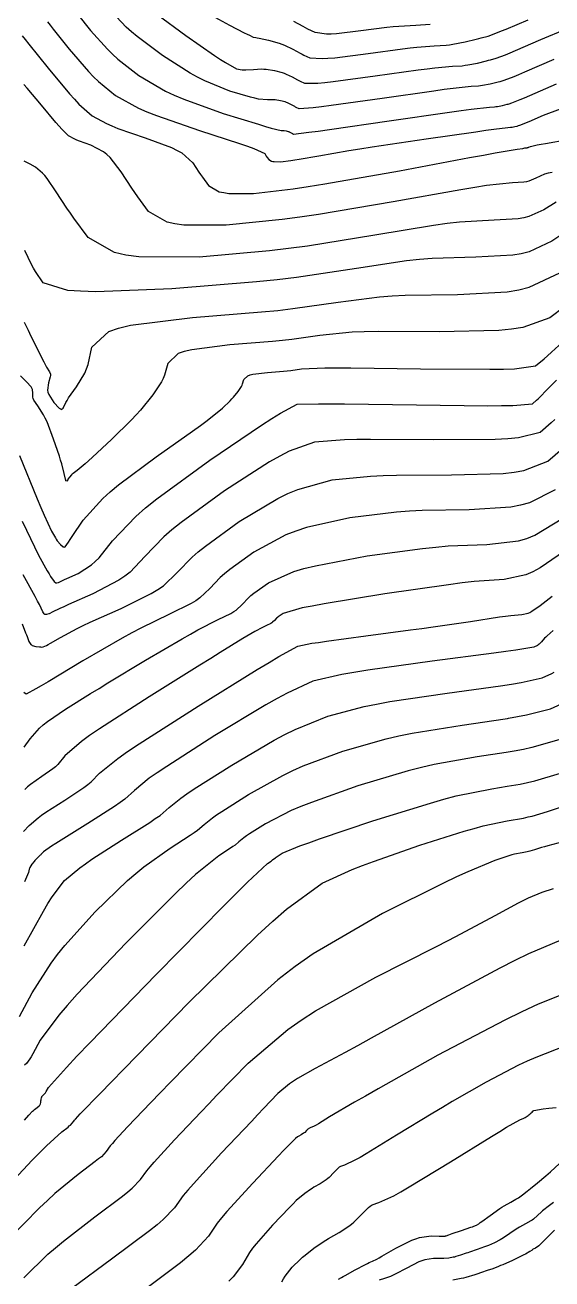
# Model space of a CAD drawing. Header units: metres. Extents: x 837117 to 838479, y 1189012 to 1191015.
# Drawn here: x 837777.8 to 837821.9, y 1189105.5 to 1189210.5 of the extents above; entities that cross this region are included whole.
import ezdxf

# ---------------------------------------------------------------- set-up
doc = ezdxf.new("R2010")
doc.units = ezdxf.units.M
doc.header["$LTSCALE"] = 0.3
doc.layers.add('COTAS 10', color=1, linetype='Continuous')
doc.layers.add('COTAS INT', color=252, linetype='Continuous')

msp = doc.modelspace()

# ---------------------------------------------------------------- linework, layer by layer
at = {"layer": 'COTAS 10'}
for points in [[(837822.11, 1189207.6), (837819.65, 1189206.54), (837819.15, 1189206.33), (837818.74, 1189206.16), (837817.92, 1189205.84), (837817.57, 1189205.74), (837817.45, 1189205.71), (837817.32, 1189205.68), (837816.76, 1189205.54), (837816.13, 1189205.42), (837815.96, 1189205.39), (837815.78, 1189205.37), (837815.17, 1189205.34), (837813.66, 1189205.18), (837812.92, 1189205.09), (837812.04, 1189204.97), (837807.71, 1189204.35), (837803.45, 1189203.76), (837802.62, 1189203.65), (837801.94, 1189203.57), (837800.75, 1189203.49), (837800.52, 1189203.6), (837800.46, 1189203.63), (837800.39, 1189203.67), (837800.11, 1189203.82), (837799.79, 1189203.98), (837799.69, 1189204.01), (837799.59, 1189204.05), (837799.18, 1189204.16), (837798.75, 1189204.23), (837798.63, 1189204.24), (837798.51, 1189204.24), (837798.09, 1189204.22), (837797.35, 1189204.3), (837797.03, 1189204.37), (837796.67, 1189204.46), (837794.95, 1189204.97), (837792.84, 1189205.82), (837792.23, 1189206.12), (837791.61, 1189206.46), (837789.3, 1189207.94), (837787.19, 1189209.53), (837786.71, 1189209.93), (837786.26, 1189210.32), (837785.02, 1189211.63)], [(837822.31, 1189195.65), (837821.26, 1189195.03), (837820.02, 1189194.46), (837819.59, 1189194.35), (837819.12, 1189194.27), (837817.11, 1189194.16), (837814.2, 1189194), (837813.16, 1189193.87), (837812.03, 1189193.72), (837807.11, 1189192.9), (837801.46, 1189191.99), (837799.87, 1189191.78), (837798.26, 1189191.59), (837792.37, 1189191.07), (837787.31, 1189191.08), (837786.23, 1189191.23), (837785.29, 1189191.44), (837783.08, 1189192.71), (837781.88, 1189194.32), (837781.58, 1189194.75), (837781.29, 1189195.15), (837780.38, 1189196.54), (837779.62, 1189197.65), (837779.43, 1189197.89), (837779.24, 1189198.1), (837778.66, 1189198.59), (837778.2, 1189198.84), (837778.09, 1189198.9), (837777.99, 1189198.95), (837777.7, 1189199.09)], [(837777.55, 1189168.97), (837777.89, 1189168.2), (837778.92, 1189166.1), (837779.64, 1189164.8), (837779.79, 1189164.54), (837779.92, 1189164.32), (837780.21, 1189163.9), (837780.36, 1189163.8), (837780.4, 1189163.79), (837780.44, 1189163.78), (837780.59, 1189163.83), (837780.93, 1189164), (837781.09, 1189164.07), (837781.28, 1189164.16), (837782.22, 1189164.58), (837783.35, 1189165.3), (837783.67, 1189165.58), (837783.98, 1189165.89), (837785.11, 1189167.32), (837787.06, 1189169.36), (837787.88, 1189170.06), (837788.83, 1189170.82), (837793.28, 1189174.05), (837797.6, 1189176.98), (837798.46, 1189177.54), (837799.18, 1189178), (837800.58, 1189178.76), (837802.38, 1189178.79), (837803.36, 1189178.79), (837804.55, 1189178.77), (837810.58, 1189178.69), (837816.56, 1189178.62), (837817.72, 1189178.63), (837818.68, 1189178.64), (837820.32, 1189178.78), (837820.66, 1189179.08), (837820.79, 1189179.2), (837820.92, 1189179.33), (837821.52, 1189179.94), (837822.34, 1189180.75)], [(837823.46, 1189166.76), (837820.97, 1189165.05), (837820.35, 1189164.72), (837819.77, 1189164.46), (837817.95, 1189164.06), (837815.44, 1189163.9), (837814.43, 1189163.78), (837813.27, 1189163.64), (837807.95, 1189162.88), (837802.85, 1189162.04), (837801.84, 1189161.85), (837801, 1189161.69), (837799.41, 1189161.24), (837799.01, 1189160.96), (837798.93, 1189160.89), (837798.86, 1189160.83), (837798.68, 1189160.65), (837798.52, 1189160.49), (837798.46, 1189160.45), (837798.38, 1189160.4), (837798.03, 1189160.23), (837797.47, 1189159.95), (837797.27, 1189159.84), (837797.04, 1189159.71), (837796.04, 1189159.12), (837794.14, 1189157.96), (837793.35, 1189157.47), (837792.43, 1189156.9), (837788.17, 1189154.24), (837784.03, 1189151.58), (837783.19, 1189151.01), (837782.5, 1189150.51), (837781.12, 1189149.3), (837780.52, 1189148.58), (837780.32, 1189148.4), (837780.1, 1189148.21), (837779.2, 1189147.57), (837778.24, 1189146.91), (837777.99, 1189146.71), (837777.75, 1189146.5)], [(837822.53, 1189150.65), (837820.27, 1189150.01), (837819.55, 1189149.85), (837818.78, 1189149.7), (837818.11, 1189149.6), (837815.67, 1189149.22), (837812.07, 1189148.58), (837811, 1189148.33), (837809.9, 1189148.05), (837805.67, 1189146.79), (837801.78, 1189145.41), (837800.9, 1189145.06), (837800.1, 1189144.72), (837797.93, 1189143.62), (837796.6, 1189142.77), (837796.33, 1189142.6), (837796.12, 1189142.45), (837795.71, 1189142.11), (837795.38, 1189141.83), (837795.21, 1189141.72), (837795.01, 1189141.58), (837794.01, 1189140.95), (837792.08, 1189139.38), (837791.29, 1189138.65), (837790.39, 1189137.79), (837786.23, 1189133.64), (837782.16, 1189129.36), (837781.32, 1189128.42), (837780.61, 1189127.59), (837779.06, 1189125.5), (837778.44, 1189124.35), (837778.3, 1189124.12), (837778.19, 1189123.93), (837777.91, 1189123.55), (837777.73, 1189123.41)], [(837823.21, 1189134.1), (837819.98, 1189132.73), (837818.83, 1189132.18), (837817.57, 1189131.54), (837812.09, 1189128.59), (837806.79, 1189125.66), (837805.64, 1189125.02), (837804.62, 1189124.47), (837802.09, 1189123.13), (837800.62, 1189122.31), (837800.27, 1189122.08), (837799.94, 1189121.86), (837798.98, 1189121.04), (837797.77, 1189119.78), (837797.29, 1189119.28), (837796.75, 1189118.71), (837794.26, 1189116.07), (837791.9, 1189113.49), (837791.43, 1189112.95), (837791.04, 1189112.49), (837790.3, 1189111.46), (837789.36, 1189110.48), (837788.85, 1189110.05), (837788.22, 1189109.55), (837785.02, 1189107.16), (837781.7, 1189104.71)], [(837822.07, 1189111.91), (837821.64, 1189111.59), (837821.26, 1189111.3), (837821.16, 1189111.22), (837821.06, 1189111.14), (837820.73, 1189110.82), (837820.39, 1189110.52), (837820.28, 1189110.44), (837820.17, 1189110.37), (837819.72, 1189110.12), (837819.23, 1189109.85), (837819.09, 1189109.77), (837818.95, 1189109.68), (837818.43, 1189109.32), (837817.9, 1189108.96), (837817.76, 1189108.87), (837817.62, 1189108.79), (837817.13, 1189108.54), (837816.62, 1189108.32), (837816.46, 1189108.26), (837816.3, 1189108.2), (837815.67, 1189107.97), (837815.05, 1189107.76), (837814.9, 1189107.71), (837814.75, 1189107.66), (837814.28, 1189107.5), (837813.88, 1189107.38), (837813.77, 1189107.35), (837813.66, 1189107.33), (837813.3, 1189107.26), (837812.89, 1189107.23), (837812.76, 1189107.22), (837812.62, 1189107.22), (837812.03, 1189107.22), (837811.29, 1189107.11), (837811.05, 1189107.03), (837810.8, 1189106.94), (837809.77, 1189106.43), (837808.81, 1189105.91), (837808.59, 1189105.8), (837808.4, 1189105.72), (837807.91, 1189105.55), (837807.46, 1189105.42)]]:
    msp.add_lwpolyline(points, dxfattribs=at)
at = {"layer": 'COTAS INT'}
for points in [[(837779.66, 1189210.75), (837779.88, 1189210.48), (837780.14, 1189210.14), (837781.49, 1189208.46), (837783.09, 1189206.6), (837783.52, 1189206.17), (837783.93, 1189205.76), (837785.36, 1189204.58), (837787.28, 1189203.54), (837788, 1189203.23), (837788.81, 1189202.91), (837792.41, 1189201.67), (837795.76, 1189200.58), (837796.42, 1189200.35), (837796.95, 1189200.16), (837797.87, 1189199.73), (837798, 1189199.52), (837798.07, 1189199.41), (837798.21, 1189199.23), (837798.44, 1189199.09), (837798.54, 1189199.07), (837798.66, 1189199.06), (837799.19, 1189199.05), (837800.07, 1189199.16), (837800.4, 1189199.21), (837800.76, 1189199.26), (837802.4, 1189199.55), (837804.92, 1189199.98), (837805.85, 1189200.13), (837806.87, 1189200.29), (837811.39, 1189200.96), (837815.58, 1189201.56), (837816.4, 1189201.68), (837817.07, 1189201.77), (837818.26, 1189201.92), (837818.48, 1189201.93), (837818.54, 1189201.94), (837818.61, 1189201.95), (837818.83, 1189201.99), (837819.04, 1189202.04), (837819.08, 1189202.06), (837819.13, 1189202.07), (837819.25, 1189202.1), (837819.62, 1189202.25), (837819.81, 1189202.33), (837820.05, 1189202.43), (837821.24, 1189202.94), (837822.67, 1189203.49)], [(837782.17, 1189211.4), (837783.26, 1189210.04), (837784.68, 1189208.46), (837785.11, 1189208.05), (837785.56, 1189207.64), (837787.33, 1189206.26), (837789.56, 1189204.97), (837790.29, 1189204.62), (837791.09, 1189204.28), (837794.39, 1189203.1), (837797.35, 1189202.18), (837797.93, 1189202), (837798.4, 1189201.86), (837799.25, 1189201.65), (837799.42, 1189201.66), (837799.46, 1189201.66), (837799.51, 1189201.66), (837799.68, 1189201.63), (837799.84, 1189201.59), (837799.88, 1189201.57), (837799.92, 1189201.56), (837800.04, 1189201.5), (837800.15, 1189201.44), (837800.2, 1189201.41), (837800.29, 1189201.37), (837801.57, 1189201.52), (837802.35, 1189201.62), (837803.31, 1189201.76), (837808.29, 1189202.47), (837813.35, 1189203.2), (837814.35, 1189203.34), (837815.17, 1189203.45), (837816.72, 1189203.63), (837817.13, 1189203.65), (837817.25, 1189203.67), (837817.37, 1189203.68), (837817.79, 1189203.77), (837818.18, 1189203.86), (837818.27, 1189203.88), (837818.35, 1189203.9), (837818.59, 1189203.97), (837819.28, 1189204.25), (837819.65, 1189204.4), (837820.09, 1189204.59), (837822.34, 1189205.56)], [(837788.82, 1189211.41), (837791.27, 1189209.62), (837793.67, 1189207.95), (837794.17, 1189207.62), (837794.59, 1189207.35), (837795.51, 1189206.84), (837795.99, 1189206.75), (837796.14, 1189206.74), (837796.3, 1189206.74), (837796.92, 1189206.78), (837797.6, 1189206.82), (837797.79, 1189206.81), (837797.98, 1189206.8), (837798.68, 1189206.69), (837799.34, 1189206.51), (837799.5, 1189206.46), (837799.66, 1189206.39), (837800.18, 1189206.15), (837800.62, 1189205.9), (837800.73, 1189205.84), (837800.84, 1189205.78), (837801.2, 1189205.62), (837802.31, 1189205.63), (837802.9, 1189205.68), (837803.6, 1189205.76), (837807.12, 1189206.24), (837810.73, 1189206.74), (837811.49, 1189206.84), (837812.14, 1189206.92), (837813.62, 1189207.05), (837814.43, 1189207.09), (837814.66, 1189207.12), (837814.89, 1189207.15), (837815.72, 1189207.31), (837816.46, 1189207.49), (837816.64, 1189207.54), (837816.8, 1189207.58), (837817.26, 1189207.71), (837818.06, 1189208.01), (837818.44, 1189208.17), (837818.88, 1189208.35), (837821.02, 1189209.27), (837823.18, 1189210.17)], [(837793.39, 1189211.33), (837794.92, 1189210.48), (837796.16, 1189209.85), (837796.39, 1189209.73), (837796.59, 1189209.64), (837796.91, 1189209.49), (837797.12, 1189209.45), (837797.24, 1189209.42), (837797.4, 1189209.39), (837798.18, 1189209.22), (837799.09, 1189208.97), (837799.31, 1189208.9), (837799.53, 1189208.81), (837800.24, 1189208.47), (837800.85, 1189208.13), (837801.01, 1189208.05), (837801.16, 1189207.97), (837801.66, 1189207.74), (837802.69, 1189207.68), (837803.17, 1189207.71), (837803.74, 1189207.76), (837806.53, 1189208.11), (837809.42, 1189208.51), (837810.06, 1189208.59), (837810.62, 1189208.65), (837812.08, 1189208.75), (837813.08, 1189208.81), (837813.37, 1189208.84), (837813.65, 1189208.88), (837814.68, 1189209.08), (837815.6, 1189209.31), (837815.82, 1189209.36), (837816.02, 1189209.42), (837816.6, 1189209.57), (837817.39, 1189209.87), (837817.73, 1189210), (837818.12, 1189210.16), (837819.94, 1189210.94)], [(837811.74, 1189210.53), (837810.54, 1189210.46), (837809.1, 1189210.38), (837808.63, 1189210.34), (837808.11, 1189210.28), (837805.94, 1189210), (837803.89, 1189209.76), (837803.45, 1189209.74), (837803.06, 1189209.73), (837802.11, 1189209.86), (837801.48, 1189210.16), (837801.29, 1189210.25), (837801.09, 1189210.36), (837800.31, 1189210.79)], [(837777.55, 1189209.59), (837777.8, 1189209.28), (837778.11, 1189208.89), (837779.73, 1189206.87), (837781.51, 1189204.74), (837781.92, 1189204.28), (837782.3, 1189203.88), (837783.4, 1189202.9), (837784.61, 1189202.24), (837785.06, 1189202.05), (837785.57, 1189201.84), (837787.85, 1189201.06), (837790.06, 1189200.23), (837790.53, 1189200), (837790.93, 1189199.78), (837791.85, 1189198.96), (837792.36, 1189198.18), (837792.5, 1189197.97), (837792.65, 1189197.76), (837793.17, 1189197.06), (837794.06, 1189196.54), (837794.44, 1189196.46), (837794.87, 1189196.4), (837796.92, 1189196.39), (837800.26, 1189196.78), (837801.52, 1189196.97), (837802.92, 1189197.2), (837809.16, 1189198.3), (837815.03, 1189199.39), (837816.21, 1189199.6), (837817.18, 1189199.78), (837819.04, 1189200.11), (837819.51, 1189200.17), (837819.6, 1189200.19), (837819.68, 1189200.2), (837819.81, 1189200.21), (837819.83, 1189200.22), (837819.85, 1189200.22), (837819.87, 1189200.22), (837819.89, 1189200.23), (837819.9, 1189200.23), (837819.9, 1189200.23), (837819.92, 1189200.23), (837819.96, 1189200.25), (837819.98, 1189200.26), (837820.01, 1189200.27), (837820.14, 1189200.33), (837820.72, 1189200.46), (837821.03, 1189200.52), (837821.4, 1189200.58), (837823.27, 1189200.91)], [(837821.97, 1189198.16), (837821.63, 1189198.08), (837821.33, 1189198), (837820.59, 1189197.68), (837820.01, 1189197.41), (837819.81, 1189197.36), (837819.59, 1189197.33), (837818.65, 1189197.28), (837816.47, 1189197.05), (837815.48, 1189196.89), (837814.31, 1189196.7), (837808.65, 1189195.69), (837802.38, 1189194.63), (837800.82, 1189194.4), (837799.34, 1189194.2), (837794.64, 1189193.73), (837791.09, 1189193.74), (837790.33, 1189193.84), (837789.68, 1189193.99), (837788.12, 1189194.89), (837787.22, 1189196.11), (837786.97, 1189196.47), (837786.72, 1189196.83), (837785.83, 1189198.2), (837784.91, 1189199.4), (837784.64, 1189199.66), (837784.36, 1189199.89), (837783.3, 1189200.44), (837782.34, 1189200.77), (837782.13, 1189200.86), (837781.94, 1189200.94), (837781.43, 1189201.22), (837780.86, 1189201.77), (837780.63, 1189202.02), (837780.37, 1189202.32), (837779.17, 1189203.78), (837777.96, 1189205.22), (837777.68, 1189205.51)], [(837823.29, 1189193.3), (837821.93, 1189192.39), (837820.04, 1189191.5), (837819.37, 1189191.34), (837818.66, 1189191.22), (837815.57, 1189191.05), (837811.92, 1189190.94), (837810.85, 1189190.85), (837809.75, 1189190.74), (837805.57, 1189190.1), (837800.54, 1189189.35), (837798.92, 1189189.16), (837797.19, 1189188.98), (837790.09, 1189188.41), (837783.72, 1189188.17), (837782.44, 1189188.2), (837781.38, 1189188.28), (837779.3, 1189188.9), (837778.65, 1189189.86), (837778.48, 1189190.15), (837778.31, 1189190.45), (837777.77, 1189191.62)], [(837777.7, 1189185.61), (837777.94, 1189185.16), (837778.04, 1189184.95), (837778.16, 1189184.7), (837778.75, 1189183.49), (837779.35, 1189182.3), (837779.47, 1189182.06), (837779.58, 1189181.86), (837779.84, 1189181.47), (837779.92, 1189181.25), (837779.91, 1189181.16), (837779.89, 1189181.05), (837779.74, 1189180.54), (837779.67, 1189179.92), (837779.7, 1189179.75), (837779.76, 1189179.57), (837780.18, 1189178.9), (837780.65, 1189178.41), (837780.74, 1189178.35), (837780.82, 1189178.31), (837780.98, 1189178.43), (837781.19, 1189178.88), (837781.3, 1189179.06), (837781.43, 1189179.27), (837782.09, 1189180.2), (837782.78, 1189181.36), (837782.93, 1189181.72), (837783.06, 1189182.08), (837783.38, 1189183.52), (837784.8, 1189184.83), (837785.62, 1189185.12), (837786.63, 1189185.37), (837791.82, 1189186.01), (837797.59, 1189186.47), (837798.96, 1189186.6), (837800.23, 1189186.75), (837804.03, 1189187.3), (837807.48, 1189187.75), (837808.54, 1189187.83), (837809.64, 1189187.89), (837814.03, 1189187.94), (837818.19, 1189188.16), (837819.16, 1189188.33), (837820.05, 1189188.55), (837822.6, 1189189.74)], [(837823.02, 1189186.93), (837821.76, 1189185.97), (837819.5, 1189185.18), (837818.56, 1189185.04), (837817.49, 1189184.93), (837812.48, 1189184.82), (837807.37, 1189184.84), (837806.22, 1189184.81), (837805.2, 1189184.77), (837802.48, 1189184.5), (837800.15, 1189184.16), (837799.36, 1189184.07), (837798.51, 1189183.99), (837794.95, 1189183.71), (837791.75, 1189183.31), (837791.13, 1189183.16), (837790.62, 1189182.98), (837789.75, 1189182.17), (837789.48, 1189181.19), (837789.36, 1189180.91), (837789.21, 1189180.62), (837788.5, 1189179.52), (837787.45, 1189178.26), (837787.09, 1189177.86), (837786.7, 1189177.45), (837785.02, 1189175.8), (837783.44, 1189174.32), (837783.1, 1189174.02), (837782.81, 1189173.76), (837782.14, 1189173.2), (837781.82, 1189172.96), (837781.74, 1189172.9), (837781.68, 1189172.84), (837781.51, 1189172.65), (837781.38, 1189172.46), (837781.36, 1189172.42), (837781.29, 1189172.3), (837781.21, 1189172.34), (837781.19, 1189172.4), (837781.17, 1189172.48), (837781.06, 1189172.95), (837780.85, 1189173.76), (837780.76, 1189174.06), (837780.66, 1189174.39), (837780.17, 1189175.83), (837779.62, 1189177.26), (837779.47, 1189177.58), (837779.33, 1189177.87), (837778.86, 1189178.62), (837778.52, 1189179.1), (837778.47, 1189179.22), (837778.43, 1189179.33), (837778.43, 1189179.66), (837778.41, 1189179.98), (837778.36, 1189180.08), (837778.3, 1189180.19), (837777.89, 1189180.61), (837777.4, 1189181.12)], [(837777.32, 1189174.45), (837778.8, 1189170.83), (837779.11, 1189170.09), (837779.38, 1189169.46), (837779.99, 1189168.11), (837780.32, 1189167.56), (837780.4, 1189167.44), (837780.48, 1189167.32), (837780.75, 1189167), (837780.97, 1189166.82), (837781.01, 1189166.8), (837781.05, 1189166.78), (837781.14, 1189166.8), (837781.41, 1189167.2), (837781.55, 1189167.41), (837781.73, 1189167.68), (837782.66, 1189169.03), (837784.29, 1189170.86), (837784.91, 1189171.42), (837785.61, 1189172.01), (837788.76, 1189174.35), (837791.83, 1189176.5), (837792.48, 1189176.97), (837793.04, 1189177.38), (837794.32, 1189178.41), (837794.96, 1189179.03), (837795.11, 1189179.19), (837795.24, 1189179.34), (837795.64, 1189179.82), (837795.91, 1189180.23), (837795.97, 1189180.34), (837796.02, 1189180.45), (837796.12, 1189180.82), (837796.45, 1189181.13), (837796.64, 1189181.2), (837796.88, 1189181.25), (837798.09, 1189181.41), (837799.44, 1189181.51), (837799.76, 1189181.54), (837800.06, 1189181.58), (837800.94, 1189181.71), (837802.92, 1189181.79), (837803.91, 1189181.79), (837805.09, 1189181.79), (837810.94, 1189181.71), (837816.73, 1189181.67), (837817.88, 1189181.69), (837818.82, 1189181.72), (837820.58, 1189181.96), (837821.29, 1189182.55), (837821.58, 1189182.81), (837821.91, 1189183.1), (837823.44, 1189184.5)], [(837822.2, 1189177.48), (837821.88, 1189177.19), (837820.96, 1189176.38), (837819.14, 1189175.93), (837818.25, 1189175.85), (837817.2, 1189175.79), (837812.05, 1189175.76), (837806.73, 1189175.8), (837805.58, 1189175.79), (837804.56, 1189175.76), (837802.05, 1189175.58), (837799.92, 1189174.81), (837799.14, 1189174.4), (837798.28, 1189173.92), (837794.51, 1189171.49), (837790.86, 1189168.85), (837790.09, 1189168.23), (837789.42, 1189167.65), (837787.83, 1189165.99), (837786.6, 1189164.69), (837786.15, 1189164.34), (837785.65, 1189164.01), (837783.47, 1189162.87), (837781.43, 1189161.98), (837781.02, 1189161.79), (837780.69, 1189161.64), (837780.04, 1189161.33), (837779.86, 1189161.23), (837779.81, 1189161.2), (837779.76, 1189161.19), (837779.59, 1189161.14), (837779.45, 1189161.15), (837779.41, 1189161.17), (837779.38, 1189161.2), (837779.28, 1189161.36), (837778.98, 1189161.97), (837778.82, 1189162.27), (837778.62, 1189162.64), (837777.63, 1189164.47)], [(837777.53, 1189160.36), (837777.82, 1189159.62), (837777.89, 1189159.45), (837777.95, 1189159.3), (837778.1, 1189158.89), (837778.26, 1189158.64), (837778.32, 1189158.59), (837778.39, 1189158.55), (837778.69, 1189158.46), (837779, 1189158.43), (837779.07, 1189158.43), (837779.13, 1189158.42), (837779.29, 1189158.43), (837779.59, 1189158.55), (837779.73, 1189158.63), (837779.9, 1189158.73), (837780.74, 1189159.22), (837782.14, 1189159.97), (837782.66, 1189160.22), (837783.24, 1189160.49), (837785.83, 1189161.65), (837788.36, 1189162.9), (837788.9, 1189163.23), (837789.38, 1189163.55), (837790.54, 1189164.65), (837791.78, 1189165.95), (837792.3, 1189166.39), (837792.9, 1189166.87), (837795.73, 1189168.93), (837798.96, 1189170.86), (837799.81, 1189171.27), (837800.65, 1189171.61), (837803.53, 1189172.41), (837806.74, 1189172.73), (837807.79, 1189172.79), (837808.91, 1189172.82), (837813.53, 1189172.84), (837817.85, 1189172.96), (837818.78, 1189173.07), (837819.6, 1189173.21), (837821.6, 1189173.99), (837822.84, 1189175.03)], [(837822.23, 1189171.59), (837820.06, 1189170.49), (837819.31, 1189170.29), (837818.49, 1189170.13), (837815, 1189169.91), (837811.08, 1189169.85), (837810, 1189169.79), (837808.92, 1189169.7), (837805, 1189169.23), (837801.38, 1189168.42), (837800.49, 1189168.13), (837799.64, 1189167.8), (837796.96, 1189166.37), (837794.94, 1189164.9), (837794.51, 1189164.56), (837794.14, 1189164.24), (837793.26, 1189163.32), (837792.43, 1189162.53), (837792.09, 1189162.3), (837791.7, 1189162.07), (837789.9, 1189161.18), (837787.49, 1189160.01), (837786.72, 1189159.61), (837785.91, 1189159.16), (837782.62, 1189157.25), (837779.71, 1189155.51), (837779.14, 1189155.18), (837778.68, 1189154.91), (837777.86, 1189154.48), (837777.68, 1189154.61)], [(837777.71, 1189150.03), (837778.2, 1189150.74), (837779, 1189151.64), (837779.3, 1189151.9), (837779.65, 1189152.18), (837781.18, 1189153.23), (837783.28, 1189154.52), (837783.98, 1189154.95), (837784.73, 1189155.41), (837787.89, 1189157.32), (837790.94, 1189159.11), (837791.64, 1189159.5), (837792.26, 1189159.85), (837793.96, 1189160.71), (837795.04, 1189161.24), (837795.27, 1189161.38), (837795.47, 1189161.51), (837795.97, 1189161.98), (837796.5, 1189162.53), (837796.72, 1189162.72), (837796.97, 1189162.93), (837798.18, 1189163.8), (837800.32, 1189164.75), (837801.16, 1189164.99), (837802.12, 1189165.23), (837806.47, 1189166.05), (837811.09, 1189166.67), (837812.21, 1189166.78), (837813.26, 1189166.88), (837816.48, 1189166.99), (837819.13, 1189167.3), (837819.84, 1189167.51), (837820.52, 1189167.78), (837822.87, 1189169.2)], [(837777.64, 1189142.97), (837778.13, 1189143.48), (837778.87, 1189144.12), (837779.17, 1189144.34), (837779.52, 1189144.58), (837781.11, 1189145.6), (837782.7, 1189146.65), (837783.04, 1189146.9), (837783.33, 1189147.14), (837784.03, 1189147.86), (837785.55, 1189149.1), (837786.36, 1189149.66), (837787.34, 1189150.32), (837792.28, 1189153.47), (837797.24, 1189156.53), (837798.23, 1189157.13), (837799.06, 1189157.62), (837800.65, 1189158.49), (837801.83, 1189158.73), (837802.39, 1189158.81), (837803.06, 1189158.91), (837806.34, 1189159.35), (837810.09, 1189159.85), (837811.05, 1189159.98), (837811.99, 1189160.11), (837815.11, 1189160.57), (837817.55, 1189160.94), (837818.06, 1189161), (837818.49, 1189161.06), (837819.43, 1189161.14), (837819.94, 1189161.25), (837820.1, 1189161.32), (837820.27, 1189161.42), (837820.97, 1189161.9), (837821.97, 1189162.69)], [(837822.06, 1189159.8), (837821.54, 1189159.35), (837821.43, 1189159.24), (837821.33, 1189159.15), (837821.07, 1189158.86), (837820.87, 1189158.66), (837820.8, 1189158.61), (837820.73, 1189158.56), (837820.43, 1189158.42), (837818.92, 1189158.17), (837818.08, 1189158.05), (837817.07, 1189157.91), (837811.9, 1189157.23), (837806.51, 1189156.48), (837805.35, 1189156.3), (837804.34, 1189156.12), (837801.9, 1189155.57), (837799.74, 1189154.57), (837798.9, 1189154.11), (837797.96, 1189153.58), (837793.69, 1189151.01), (837789.66, 1189148.43), (837788.86, 1189147.9), (837788.19, 1189147.44), (837786.95, 1189146.42), (837786.14, 1189145.69), (837785.75, 1189145.4), (837785.29, 1189145.08), (837783.03, 1189143.64), (837780.8, 1189142.26), (837780.36, 1189141.98), (837779.99, 1189141.74), (837779.32, 1189141.26), (837779.14, 1189141.08), (837779.09, 1189141.03), (837779.04, 1189140.98), (837778.85, 1189140.79), (837778.66, 1189140.6), (837778.6, 1189140.54), (837778.55, 1189140.47), (837778.36, 1189140.23), (837778.19, 1189139.96), (837778.16, 1189139.89), (837778.13, 1189139.81), (837778.06, 1189139.54), (837777.72, 1189138.75)], [(837777.71, 1189133.41), (837779.32, 1189136.31), (837779.7, 1189136.95), (837780.06, 1189137.5), (837781.1, 1189138.87), (837782.36, 1189139.93), (837782.84, 1189140.28), (837783.39, 1189140.66), (837785.87, 1189142.24), (837788.23, 1189143.73), (837788.7, 1189144.05), (837789.1, 1189144.32), (837789.87, 1189144.99), (837790.83, 1189145.77), (837791.35, 1189146.13), (837791.97, 1189146.54), (837795.1, 1189148.54), (837798.67, 1189150.63), (837799.57, 1189151.09), (837800.42, 1189151.51), (837803.16, 1189152.64), (837806.2, 1189153.43), (837807.24, 1189153.64), (837808.36, 1189153.85), (837813.16, 1189154.56), (837817.64, 1189155.18), (837818.57, 1189155.32), (837819.37, 1189155.45), (837821.13, 1189155.83), (837821.93, 1189156.2), (837822.12, 1189156.32)], [(837777.31, 1189127.49), (837778.39, 1189129.46), (837779.96, 1189131.96), (837780.51, 1189132.68), (837781.11, 1189133.43), (837783.67, 1189136.26), (837786.38, 1189138.86), (837787.07, 1189139.46), (837787.74, 1189140.02), (837789.94, 1189141.59), (837791.62, 1189142.66), (837791.96, 1189142.88), (837792.24, 1189143.08), (837792.79, 1189143.55), (837793.48, 1189144.11), (837793.84, 1189144.36), (837794.28, 1189144.66), (837796.51, 1189146.08), (837799.39, 1189147.67), (837800.23, 1189148.08), (837801.1, 1189148.46), (837804.41, 1189149.71), (837808.05, 1189150.74), (837809.12, 1189150.99), (837810.22, 1189151.22), (837814.41, 1189151.89), (837818.03, 1189152.41), (837818.21, 1189152.44), (837818.31, 1189152.46), (837819.06, 1189152.59), (837819.82, 1189152.73), (837821.83, 1189153.24), (837823.12, 1189153.84)], [(837777.73, 1189118.82), (837778.1, 1189119.24), (837778.41, 1189119.55), (837778.49, 1189119.63), (837778.56, 1189119.69), (837778.79, 1189119.87), (837778.95, 1189120), (837778.99, 1189120.03), (837779.02, 1189120.06), (837779.08, 1189120.17), (837779.1, 1189120.28), (837779.11, 1189120.3), (837779.11, 1189120.33), (837779.11, 1189120.42), (837779.12, 1189120.51), (837779.12, 1189120.54), (837779.12, 1189120.57), (837779.15, 1189120.67), (837779.19, 1189120.77), (837779.2, 1189120.8), (837779.22, 1189120.82), (837779.27, 1189120.88), (837779.33, 1189120.93), (837779.35, 1189120.95), (837779.36, 1189120.96), (837779.41, 1189121), (837779.49, 1189121.1), (837779.52, 1189121.16), (837779.56, 1189121.22), (837779.74, 1189121.54), (837781.25, 1189123.23), (837782.13, 1189124.16), (837783.22, 1189125.29), (837788.79, 1189131.02), (837794.41, 1189136.72), (837795.52, 1189137.83), (837796.43, 1189138.74), (837798.09, 1189140.3), (837798.41, 1189140.5), (837798.47, 1189140.55), (837798.52, 1189140.59), (837798.63, 1189140.68), (837798.76, 1189140.78), (837798.83, 1189140.83), (837798.91, 1189140.89), (837799.34, 1189141.16), (837800.82, 1189141.77), (837801.56, 1189142.04), (837802.46, 1189142.35), (837806.92, 1189143.86), (837811.76, 1189145.36), (837812.89, 1189145.68), (837813.93, 1189145.95), (837816.92, 1189146.55), (837818.19, 1189146.76), (837819.27, 1189146.94), (837819.9, 1189147.07), (837820.51, 1189147.22), (837822.66, 1189147.87)], [(837775.29, 1189112.19), (837778.39, 1189115.45), (837779.03, 1189116.11), (837779.59, 1189116.67), (837780.85, 1189117.83), (837781.39, 1189118.23), (837781.49, 1189118.32), (837781.58, 1189118.39), (837781.74, 1189118.56), (837781.86, 1189118.73), (837781.93, 1189118.81), (837782.01, 1189118.9), (837782.41, 1189119.34), (837784.1, 1189121.08), (837785, 1189122), (837786.08, 1189123.1), (837791.52, 1189128.66), (837797.27, 1189134.31), (837798.55, 1189135.48), (837799.69, 1189136.48), (837802.68, 1189138.66), (837805.21, 1189139.78), (837806.06, 1189140.12), (837806.98, 1189140.47), (837810.86, 1189141.82), (837814.6, 1189143), (837815.44, 1189143.24), (837816.19, 1189143.45), (837818.18, 1189143.87), (837819.57, 1189144.1), (837819.94, 1189144.19), (837820.3, 1189144.27), (837821.57, 1189144.66), (837822.84, 1189145.07)], [(837822.86, 1189142.11), (837821.6, 1189141.77), (837821.32, 1189141.7), (837821.08, 1189141.63), (837820.49, 1189141.45), (837820.09, 1189141.33), (837819.98, 1189141.3), (837819.87, 1189141.27), (837819.44, 1189141.2), (837818.82, 1189141.07), (837818.58, 1189141.01), (837818.33, 1189140.93), (837817.16, 1189140.56), (837814.9, 1189139.61), (837813.95, 1189139.17), (837812.86, 1189138.65), (837807.73, 1189136.12), (837801.94, 1189132.73), (837800.43, 1189131.68), (837798.97, 1189130.56), (837794.01, 1189126.12), (837789.98, 1189122), (837789.1, 1189121.09), (837788.32, 1189120.29), (837786.36, 1189118.25), (837785.31, 1189117.1), (837785.1, 1189116.86), (837784.92, 1189116.65), (837784.59, 1189116.19), (837784.18, 1189115.75), (837783.95, 1189115.56), (837783.67, 1189115.34), (837782.24, 1189114.27), (837780.27, 1189112.66), (837779.65, 1189112.09), (837779, 1189111.47), (837776.37, 1189108.78)], [(837777.68, 1189105.62), (837779.7, 1189107.58), (837780.33, 1189108.13), (837780.99, 1189108.69), (837783.63, 1189110.72), (837785.94, 1189112.44), (837786.4, 1189112.8), (837786.77, 1189113.12), (837787.45, 1189113.83), (837787.98, 1189114.57), (837788.26, 1189114.91), (837788.6, 1189115.29), (837790.31, 1189117.16), (837792.53, 1189119.5), (837793.19, 1189120.18), (837793.87, 1189120.89), (837796.49, 1189123.58), (837799.81, 1189126.39), (837800.92, 1189127.17), (837802.13, 1189127.95), (837807.19, 1189130.77), (837812.16, 1189133.29), (837813.29, 1189133.88), (837814.32, 1189134.41), (837817.19, 1189135.95), (837819.14, 1189137), (837819.58, 1189137.22), (837819.99, 1189137.42), (837821.14, 1189137.91), (837822.07, 1189138.2)], [(837825.28, 1189130.3), (837820.79, 1189128.51), (837819.42, 1189127.88), (837817.99, 1189127.19), (837812.39, 1189124.24), (837807.37, 1189121.43), (837806.31, 1189120.83), (837805.4, 1189120.31), (837803.31, 1189119.09), (837802.37, 1189118.51), (837802.18, 1189118.4), (837802.02, 1189118.31), (837801.69, 1189118.16), (837801.57, 1189118.11), (837801.53, 1189118.09), (837801.49, 1189118.06), (837801.36, 1189117.93), (837801.22, 1189117.78), (837801.17, 1189117.74), (837801.12, 1189117.71), (837800.93, 1189117.58), (837800.74, 1189117.47), (837800.68, 1189117.44), (837800.63, 1189117.41), (837800.45, 1189117.28), (837799.8, 1189116.63), (837799.44, 1189116.27), (837799.02, 1189115.82), (837796.86, 1189113.54), (837794.69, 1189111.15), (837794.25, 1189110.64), (837793.89, 1189110.19), (837793.15, 1189109.1), (837792.08, 1189107.93), (837791.5, 1189107.44), (837790.8, 1189106.87), (837787.22, 1189104.19)], [(837823.07, 1189125.03), (837820.59, 1189124.06), (837819.88, 1189123.74), (837819.15, 1189123.4), (837816.44, 1189121.99), (837813.59, 1189120.36), (837812.78, 1189119.88), (837811.96, 1189119.4), (837808.93, 1189117.55), (837806.38, 1189115.99), (837805.86, 1189115.69), (837805.43, 1189115.45), (837804.56, 1189115.04), (837804.22, 1189114.92), (837804.12, 1189114.86), (837804.03, 1189114.79), (837803.67, 1189114.43), (837803.28, 1189114.02), (837803.16, 1189113.92), (837803.03, 1189113.82), (837802.52, 1189113.49), (837801.98, 1189113.19), (837801.84, 1189113.1), (837801.7, 1189113.01), (837801.22, 1189112.68), (837800.52, 1189112.07), (837800.25, 1189111.8), (837799.94, 1189111.49), (837798.52, 1189110.02), (837797.14, 1189108.45), (837796.84, 1189108.08), (837796.59, 1189107.74), (837796.01, 1189106.73), (837795.23, 1189105.7), (837794.86, 1189105.34)], [(837799.3, 1189105.28), (837799.44, 1189105.52), (837799.59, 1189105.74), (837800.18, 1189106.49), (837800.85, 1189107.15), (837801.05, 1189107.33), (837801.25, 1189107.5), (837801.99, 1189108.08), (837802.77, 1189108.62), (837803, 1189108.76), (837803.23, 1189108.9), (837804.1, 1189109.4), (837804.93, 1189109.93), (837805.14, 1189110.09), (837805.34, 1189110.26), (837805.98, 1189110.92), (837806.56, 1189111.51), (837806.72, 1189111.62), (837806.88, 1189111.72), (837807.43, 1189111.92), (837808.68, 1189112.48), (837809.28, 1189112.81), (837809.99, 1189113.22), (837813.45, 1189115.32), (837816.88, 1189117.44), (837817.57, 1189117.86), (837818.14, 1189118.21), (837819.26, 1189118.84), (837819.58, 1189118.98), (837819.65, 1189119.01), (837819.71, 1189119.04), (837819.86, 1189119.14), (837819.96, 1189119.21), (837819.98, 1189119.23), (837820, 1189119.25), (837820.08, 1189119.31), (837820.15, 1189119.37), (837820.18, 1189119.39), (837820.2, 1189119.41), (837820.28, 1189119.48), (837820.35, 1189119.55), (837820.37, 1189119.57), (837820.38, 1189119.59), (837820.42, 1189119.63), (837821.2, 1189119.75), (837821.69, 1189119.8), (837822.29, 1189119.87)], [(837804.05, 1189105.49), (837804.31, 1189105.64), (837804.44, 1189105.72), (837804.61, 1189105.81), (837805.46, 1189106.27), (837806.31, 1189106.73), (837806.48, 1189106.82), (837806.62, 1189106.89), (837806.9, 1189107.01), (837807.26, 1189107.18), (837807.45, 1189107.29), (837807.68, 1189107.42), (837808.87, 1189108.09), (837810.21, 1189108.75), (837810.54, 1189108.88), (837810.85, 1189108.98), (837811.81, 1189109.12), (837812.5, 1189109.11), (837812.64, 1189109.1), (837812.75, 1189109.1), (837812.95, 1189109.1), (837813, 1189109.11), (837813.02, 1189109.12), (837813.08, 1189109.13), (837813.31, 1189109.21), (837813.43, 1189109.25), (837813.58, 1189109.31), (837814.36, 1189109.57), (837815.14, 1189109.84), (837815.29, 1189109.89), (837815.41, 1189109.93), (837815.63, 1189110.01), (837815.82, 1189110.14), (837815.93, 1189110.23), (837816.07, 1189110.32), (837816.78, 1189110.84), (837817.57, 1189111.4), (837817.76, 1189111.52), (837817.94, 1189111.64), (837818.49, 1189111.95), (837818.92, 1189112.18), (837819.04, 1189112.24), (837819.14, 1189112.31), (837819.49, 1189112.56), (837819.88, 1189112.87), (837820.01, 1189112.97), (837820.16, 1189113.09), (837820.75, 1189113.56), (837821.44, 1189114.14), (837821.63, 1189114.31), (837821.83, 1189114.49), (837822.58, 1189115.17)], [(837822.15, 1189109.61), (837821.62, 1189109.06), (837821.07, 1189108.51), (837820.95, 1189108.4), (837820.84, 1189108.3), (837820.57, 1189108.1), (837820.38, 1189108), (837820.33, 1189107.97), (837820.28, 1189107.93), (837820.08, 1189107.8), (837819.73, 1189107.59), (837819.58, 1189107.52), (837819.42, 1189107.44), (837818.64, 1189107.07), (837817.82, 1189106.71), (837817.64, 1189106.63), (837817.46, 1189106.55), (837816.98, 1189106.37), (837816.52, 1189106.21), (837816.36, 1189106.16), (837816.2, 1189106.11), (837815.49, 1189105.87), (837814.73, 1189105.64), (837814.53, 1189105.59), (837814.33, 1189105.55), (837813.65, 1189105.42)]]:
    msp.add_lwpolyline(points, dxfattribs=at)

doc.saveas('drawing.dxf')
